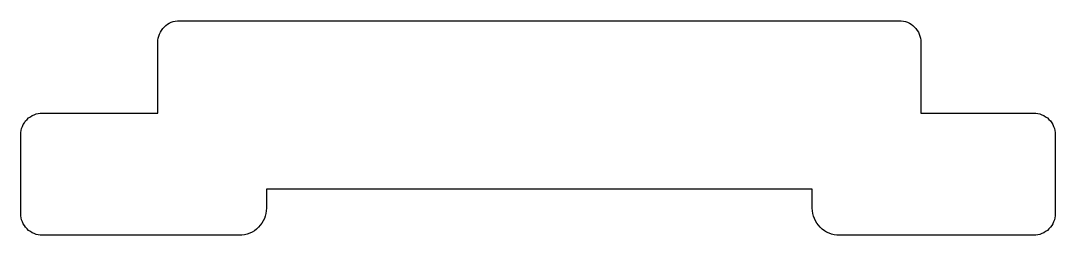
# Model space of a CAD drawing. Extents: x 170 to 189.1, y 232.5 to 236.5.
import ezdxf

# ---------------------------------------------------------------- set-up
doc = ezdxf.new("R2010")
doc.units = 0
doc.layers.get('0').update_dxf_attribs({"linetype": 'CONTINUOUS'})

msp = doc.modelspace()

# ---------------------------------------------------------------- linework, layer by layer
at = {"color": 7}
msp.add_lwpolyline([(189.058, 232.935, -0.414214), (188.658, 232.535), (185.083, 232.535, -0.414214), (184.583, 233.035), (184.583, 233.385), (174.533, 233.385), (174.533, 233.035, -0.414214), (174.033, 232.535), (170.408, 232.535, -0.414214), (170.008, 232.935), (170.008, 234.385, -0.414214), (170.408, 234.785), (172.533, 234.785), (172.533, 236.085, -0.414214), (172.933, 236.485), (186.183, 236.485, -0.414214), (186.583, 236.085), (186.583, 234.785), (188.658, 234.785, -0.414214), (189.058, 234.385)], format="xyb", close=True, dxfattribs=at)

doc.saveas('drawing.dxf')
